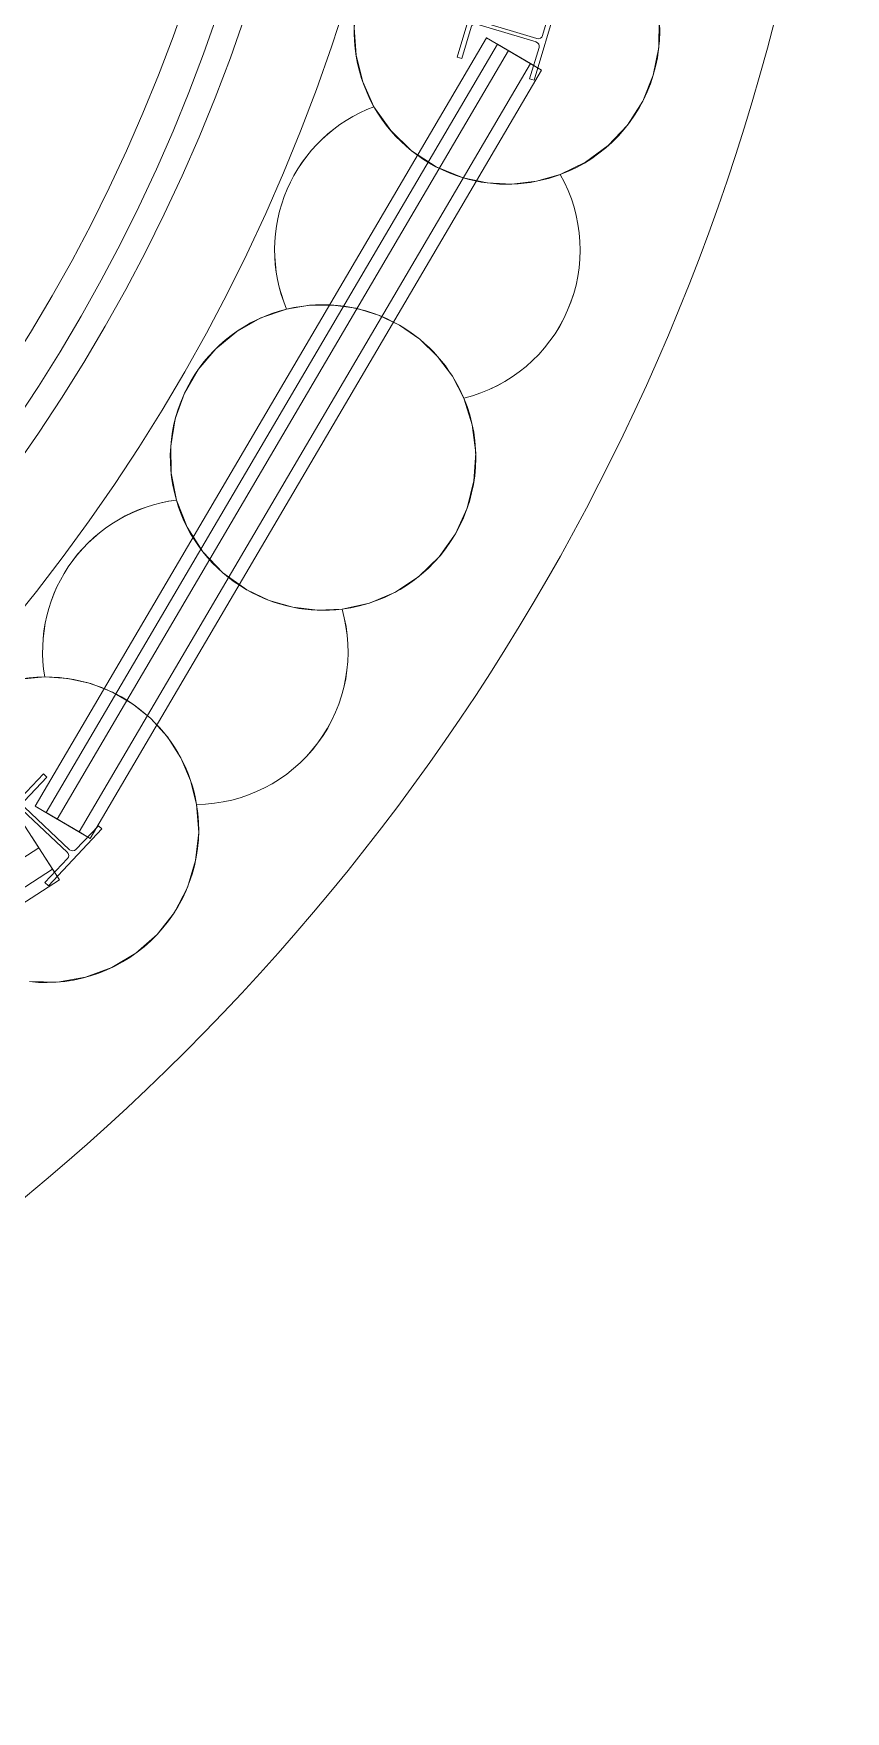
# Model space of a CAD drawing. Header units: metres. Extents: x 1753726 to 1755216, y 5920592 to 5921703.
# Drawn here: x 1753859.703 to 1753861.297, y 5920850.473 to 5920853.768 of the extents above; entities that cross this region are included whole.
import ezdxf

# ---------------------------------------------------------------- set-up
doc = ezdxf.new("R2010")
doc.units = ezdxf.units.M
for name, color, linetype, lineweight in [('A-FLOR-____-OTLN', 9, 'Continuous', 9), ('A-WALL-____-OTLN', 2, 'Continuous', 9), ('S-BEAM-____-OTLN', 7, 'Continuous', 9), ('S-FNDN-____-OTLN', 7, 'Continuous', 9)]:
    doc.layers.add(name, color=color, linetype=linetype, lineweight=lineweight)

# ---------------------------------------------------------------- blocks, each defined once
blk = doc.blocks.new('Arup_Beam_Steel I Section_UC_AU1 - 150UC30-4478003-X-ARUP-GL-HERNE_BAY_ALIGNMENT')
at = {"layer": 'S-BEAM-____-OTLN'}
for p, q in [((1753860.5784, 5920853.8679), (1753860.5346, 5920853.7213)), ((1753860.5346, 5920853.7213), (1753860.5784, 5920853.8679)), ((1753860.569, 5920853.8036), (1753860.5874, 5920853.8652)), ((1753860.5874, 5920853.8652), (1753860.569, 5920853.8036)), ((1753860.5874, 5920853.8652), (1753860.5784, 5920853.8679)), ((1753860.5784, 5920853.8679), (1753860.5874, 5920853.8652)), ((1753860.6859, 5920853.676), (1753860.7298, 5920853.8226)), ((1753860.7298, 5920853.8226), (1753860.6859, 5920853.676)), ((1753860.7208, 5920853.8253), (1753860.7024, 5920853.7637)), ((1753860.7024, 5920853.7637), (1753860.7208, 5920853.8253)), ((1753860.7298, 5920853.8226), (1753860.7208, 5920853.8253)), ((1753860.7208, 5920853.8253), (1753860.7298, 5920853.8226)), ((1753860.6913, 5920853.7577), (1753860.575, 5920853.7925)), ((1753860.575, 5920853.7925), (1753860.6913, 5920853.7577)), ((1753860.5436, 5920853.7186), (1753860.562, 5920853.7802)), ((1753860.562, 5920853.7802), (1753860.5436, 5920853.7186)), ((1753860.5731, 5920853.7862), (1753860.6894, 5920853.7514)), ((1753860.6894, 5920853.7514), (1753860.5731, 5920853.7862)), ((1753860.6954, 5920853.7403), (1753860.6769, 5920853.6787)), ((1753860.6769, 5920853.6787), (1753860.6954, 5920853.7403)), ((1753860.5346, 5920853.7213), (1753860.5436, 5920853.7186)), ((1753860.5436, 5920853.7186), (1753860.5346, 5920853.7213)), ((1753860.6769, 5920853.6787), (1753860.6859, 5920853.676)), ((1753860.6859, 5920853.676), (1753860.6769, 5920853.6787))]:
    blk.add_line(p, q, dxfattribs=at)
for centre, major_axis, start_param, end_param in [((1753860.5775, 5920853.801), (-0.00716, 0.00529), 0.345953, 1.916749), ((1753860.5775, 5920853.801), (-0.00716, 0.00529), 0.345953, 1.916749), ((1753860.5705, 5920853.7777), (-0.00764, 0.00456), 4.959644, 6.53044), ((1753860.5705, 5920853.7777), (-0.00764, 0.00456), 4.959644, 6.53044), ((1753860.6938, 5920853.7662), (0.00887, 0.00077), 4.335121, 5.905917), ((1753860.6938, 5920853.7662), (0.00887, 0.00077), 4.335121, 5.905917), ((1753860.6868, 5920853.7428), (0.00456, 0.00764), 4.959644, 6.53044), ((1753860.6868, 5920853.7428), (0.00456, 0.00764), 4.959644, 6.53044)]:
    blk.add_ellipse(centre, major_axis=major_axis, ratio=1, start_param=start_param, end_param=end_param, dxfattribs=at)
blk = doc.blocks.new('Arup_Beam_Steel I Section_UC_AU1 - 150UC30-4478004-X-ARUP-GL-HERNE_BAY_ALIGNMENT')
at = {"layer": 'S-BEAM-____-OTLN'}
for p, q in [((1753859.722, 5920852.314), (1753859.6171, 5920852.2027)), ((1753859.6171, 5920852.2027), (1753859.722, 5920852.314)), ((1753859.6848, 5920852.2608), (1753859.7289, 5920852.3076)), ((1753859.7289, 5920852.3076), (1753859.6848, 5920852.2608)), ((1753859.7289, 5920852.3076), (1753859.722, 5920852.314)), ((1753859.722, 5920852.314), (1753859.7289, 5920852.3076)), ((1753859.6239, 5920852.1963), (1753859.668, 5920852.243)), ((1753859.668, 5920852.243), (1753859.6239, 5920852.1963)), ((1753859.6806, 5920852.2434), (1753859.7689, 5920852.1601)), ((1753859.7689, 5920852.1601), (1753859.6806, 5920852.2434)), ((1753859.7734, 5920852.1649), (1753859.6851, 5920852.2482)), ((1753859.6851, 5920852.2482), (1753859.7734, 5920852.1649)), ((1753859.8301, 5920852.212), (1753859.786, 5920852.1653)), ((1753859.786, 5920852.1653), (1753859.8301, 5920852.212)), ((1753859.837, 5920852.2056), (1753859.8301, 5920852.212)), ((1753859.8301, 5920852.212), (1753859.837, 5920852.2056)), ((1753859.6171, 5920852.2027), (1753859.6239, 5920852.1963)), ((1753859.6239, 5920852.1963), (1753859.6171, 5920852.2027)), ((1753859.732, 5920852.0943), (1753859.837, 5920852.2056)), ((1753859.837, 5920852.2056), (1753859.732, 5920852.0943)), ((1753859.7693, 5920852.1475), (1753859.7251, 5920852.1007)), ((1753859.7251, 5920852.1007), (1753859.7693, 5920852.1475)), ((1753859.7251, 5920852.1007), (1753859.732, 5920852.0943)), ((1753859.732, 5920852.0943), (1753859.7251, 5920852.1007))]:
    blk.add_line(p, q, dxfattribs=at)
for centre, major_axis, start_param, end_param in [((1753859.6745, 5920852.2369), (0.0068, 0.00574), 0.113242, 1.684039), ((1753859.6745, 5920852.2369), (0.0068, 0.00574), 0.113242, 1.684039), ((1753859.6912, 5920852.2547), (0.00554, 0.00696), 1.486643, 3.057439), ((1753859.6912, 5920852.2547), (0.00554, 0.00696), 1.486643, 3.057439), ((1753859.7628, 5920852.1536), (0.00554, 0.00696), 4.628236, 6.199032), ((1753859.7628, 5920852.1536), (0.00554, 0.00696), 4.628236, 6.199032), ((1753859.7795, 5920852.1714), (0.0075, 0.00479), 3.387961, 4.958757), ((1753859.7795, 5920852.1714), (0.0075, 0.00479), 3.387961, 4.958757)]:
    blk.add_ellipse(centre, major_axis=major_axis, ratio=1, start_param=start_param, end_param=end_param, dxfattribs=at)
blk = doc.blocks.new('308492-ARUP-STTW-MOD-0300_rvt-1-X-ARUP-GL-HERNE_BAY_ALIGNMENT')
at = {"layer": 'A-WALL-____-OTLN'}
for p, q in [((1753860.5922, 5920853.7594), (1753859.706, 5920852.2504)), ((1753859.706, 5920852.2504), (1753860.5922, 5920853.7594)), ((1753860.5922, 5920853.7594), (1753859.706, 5920852.2504)), ((1753859.706, 5920852.2504), (1753860.5922, 5920853.7594)), ((1753860.5922, 5920853.7594), (1753860.7, 5920853.6961)), ((1753860.5922, 5920853.7594), (1753860.6138, 5920853.7468)), ((1753860.5922, 5920853.7594), (1753860.6353, 5920853.7341)), ((1753860.6353, 5920853.7341), (1753860.5922, 5920853.7594)), ((1753860.6138, 5920853.7468), (1753859.7276, 5920852.2377)), ((1753860.6353, 5920853.7341), (1753859.7491, 5920852.2251)), ((1753859.7491, 5920852.2251), (1753860.6353, 5920853.7341)), ((1753860.6784, 5920853.7088), (1753860.6138, 5920853.7468)), ((1753859.7923, 5920852.1997), (1753860.6784, 5920853.7088)), ((1753859.8138, 5920852.1871), (1753860.7, 5920853.6961)), ((1753860.7, 5920853.6961), (1753859.8138, 5920852.1871)), ((1753860.6784, 5920853.7088), (1753860.7, 5920853.6961)), ((1753859.8138, 5920852.1871), (1753859.706, 5920852.2504)), ((1753859.7276, 5920852.2377), (1753859.706, 5920852.2504)), ((1753859.7491, 5920852.2251), (1753859.706, 5920852.2504)), ((1753859.7491, 5920852.2251), (1753859.706, 5920852.2504)), ((1753859.6857, 5920852.2109), (1753859.7536, 5920852.1059)), ((1753859.6857, 5920852.2109), (1753859.7128, 5920852.1689)), ((1753859.7128, 5920852.1689), (1753859.6857, 5920852.2109)), ((1753859.7923, 5920852.1997), (1753859.7276, 5920852.2377)), ((1753859.74, 5920852.1269), (1753859.6993, 5920852.1899)), ((1753859.8138, 5920852.1871), (1753859.7923, 5920852.1997)), ((1753859.7128, 5920852.1689), (1753858.2437, 5920851.2181)), ((1753858.2437, 5920851.2181), (1753859.7128, 5920852.1689)), ((1753858.2708, 5920851.1761), (1753859.74, 5920852.1269)), ((1753859.74, 5920852.1269), (1753859.7536, 5920852.1059)), ((1753858.2844, 5920851.1551), (1753859.7536, 5920852.1059)), ((1753859.7536, 5920852.1059), (1753858.2844, 5920851.1551))]:
    blk.add_line(p, q, dxfattribs=at)
at = {"layer": 'S-BEAM-____-OTLN'}
for radius in [3.605, 3.605, 3.305, 3.305]:
    blk.add_arc((1753856.8721, 5920854.8976), radius, 180, 0, dxfattribs=at)
at = {"layer": 'S-FNDN-____-OTLN', "flags": 128}
for points in [[(1753860.3711, 5920853.6241), (1753860.349, 5920853.673), (1753860.3359, 5920853.7251), (1753860.3323, 5920853.7786), (1753860.3382, 5920853.8319), (1753860.3536, 5920853.8834), (1753860.378, 5920853.9312), (1753860.4104, 5920853.974), (1753860.45, 5920854.0103), (1753860.4954, 5920854.0389)], [(1753860.4954, 5920854.0389), (1753860.45, 5920854.0103), (1753860.4104, 5920853.974), (1753860.378, 5920853.9312), (1753860.3536, 5920853.8834), (1753860.3382, 5920853.8319), (1753860.3323, 5920853.7786), (1753860.3359, 5920853.7251), (1753860.349, 5920853.673), (1753860.3711, 5920853.6241)], [(1753860.8743, 5920853.9491), (1753860.9027, 5920853.9017), (1753860.9219, 5920853.8498), (1753860.9313, 5920853.7954), (1753860.9305, 5920853.7401), (1753860.9196, 5920853.6859), (1753860.8989, 5920853.6346), (1753860.8692, 5920853.588), (1753860.8314, 5920853.5477), (1753860.7869, 5920853.5149), (1753860.7371, 5920853.4909)], [(1753860.7371, 5920853.4909), (1753860.7869, 5920853.5149), (1753860.8314, 5920853.5477), (1753860.8692, 5920853.588), (1753860.8989, 5920853.6346), (1753860.9196, 5920853.6859), (1753860.9305, 5920853.7401), (1753860.9313, 5920853.7954), (1753860.9219, 5920853.8498), (1753860.9027, 5920853.9017), (1753860.8743, 5920853.9491)], [(1753860.5461, 5920853.4845), (1753860.4931, 5920853.5061), (1753860.4451, 5920853.5374), (1753860.404, 5920853.5772), (1753860.3711, 5920853.6241)], [(1753860.3711, 5920853.6241), (1753860.404, 5920853.5772), (1753860.4451, 5920853.5374), (1753860.4931, 5920853.5061), (1753860.5461, 5920853.4845)], [(1753860.7371, 5920853.4909), (1753860.6904, 5920853.4776), (1753860.6422, 5920853.4721), (1753860.5937, 5920853.4744), (1753860.5461, 5920853.4845)], [(1753860.5461, 5920853.4845), (1753860.5937, 5920853.4744), (1753860.6422, 5920853.4721), (1753860.6904, 5920853.4776), (1753860.7371, 5920853.4909)], [(1753860.1996, 5920853.2265), (1753860.2448, 5920853.234), (1753860.2907, 5920853.2345), (1753860.336, 5920853.2281), (1753860.3799, 5920853.2148), (1753860.4212, 5920853.195)], [(1753860.4212, 5920853.195), (1753860.3799, 5920853.2148), (1753860.336, 5920853.2281), (1753860.2907, 5920853.2345), (1753860.2448, 5920853.234), (1753860.1996, 5920853.2265)], [(1753859.9831, 5920852.8515), (1753859.9728, 5920852.9042), (1753859.9721, 5920852.9579), (1753859.9809, 5920853.0108), (1753859.999, 5920853.0613), (1753860.0259, 5920853.1078), (1753860.0606, 5920853.1488), (1753860.102, 5920853.1829), (1753860.1489, 5920853.2091), (1753860.1996, 5920853.2265)], [(1753860.1996, 5920853.2265), (1753860.1489, 5920853.2091), (1753860.102, 5920853.1829), (1753860.0606, 5920853.1488), (1753860.0259, 5920853.1078), (1753859.999, 5920853.0613), (1753859.9809, 5920853.0108), (1753859.9721, 5920852.9579), (1753859.9728, 5920852.9042), (1753859.9831, 5920852.8515)], [(1753860.4212, 5920853.195), (1753860.4612, 5920853.1673), (1753860.4962, 5920853.1336), (1753860.5252, 5920853.0948), (1753860.5476, 5920853.0517)], [(1753860.5476, 5920853.0517), (1753860.5252, 5920853.0948), (1753860.4962, 5920853.1336), (1753860.4612, 5920853.1673), (1753860.4212, 5920853.195)], [(1753860.5476, 5920853.0517), (1753860.5643, 5920852.999), (1753860.5711, 5920852.9441), (1753860.5676, 5920852.889), (1753860.5541, 5920852.8354), (1753860.531, 5920852.7851), (1753860.4991, 5920852.74), (1753860.4594, 5920852.7015), (1753860.4134, 5920852.671), (1753860.3625, 5920852.6494), (1753860.3085, 5920852.6375)], [(1753860.3085, 5920852.6375), (1753860.3625, 5920852.6494), (1753860.4134, 5920852.671), (1753860.4594, 5920852.7015), (1753860.4991, 5920852.74), (1753860.531, 5920852.7851), (1753860.5541, 5920852.8354), (1753860.5676, 5920852.889), (1753860.5711, 5920852.9441), (1753860.5643, 5920852.999), (1753860.5476, 5920853.0517)], [(1753860.1212, 5920852.6753), (1753860.0746, 5920852.7086), (1753860.0351, 5920852.7501), (1753860.0043, 5920852.7983), (1753859.9831, 5920852.8515)], [(1753859.9831, 5920852.8515), (1753860.0043, 5920852.7983), (1753860.0351, 5920852.7501), (1753860.0746, 5920852.7086), (1753860.1212, 5920852.6753)], [(1753860.3085, 5920852.6375), (1753860.26, 5920852.6354), (1753860.2118, 5920852.6411), (1753860.1651, 5920852.6545), (1753860.1212, 5920852.6753)], [(1753860.1212, 5920852.6753), (1753860.1651, 5920852.6545), (1753860.2118, 5920852.6411), (1753860.26, 5920852.6354), (1753860.3085, 5920852.6375)], [(1753859.4274, 5920852.1892), (1753859.4295, 5920852.2428), (1753859.4412, 5920852.2952), (1753859.462, 5920852.3447), (1753859.4913, 5920852.3897), (1753859.5281, 5920852.4287), (1753859.5713, 5920852.4606), (1753859.6195, 5920852.4842), (1753859.6711, 5920852.4989), (1753859.7246, 5920852.5041)], [(1753859.7246, 5920852.5041), (1753859.6711, 5920852.4989), (1753859.6195, 5920852.4842), (1753859.5713, 5920852.4606), (1753859.5281, 5920852.4287), (1753859.4913, 5920852.3897), (1753859.462, 5920852.3447), (1753859.4412, 5920852.2952), (1753859.4295, 5920852.2428), (1753859.4274, 5920852.1892)], [(1753859.7246, 5920852.5041), (1753859.7703, 5920852.501), (1753859.815, 5920852.491), (1753859.8576, 5920852.4742), (1753859.8972, 5920852.4512), (1753859.9329, 5920852.4224)], [(1753859.9329, 5920852.4224), (1753859.8972, 5920852.4512), (1753859.8576, 5920852.4742), (1753859.815, 5920852.491), (1753859.7703, 5920852.501), (1753859.7246, 5920852.5041)], [(1753859.9329, 5920852.4224), (1753859.9654, 5920852.3863), (1753859.9917, 5920852.3454), (1753860.011, 5920852.3009), (1753860.0229, 5920852.2538)], [(1753860.0229, 5920852.2538), (1753860.011, 5920852.3009), (1753859.9917, 5920852.3454), (1753859.9654, 5920852.3863), (1753859.9329, 5920852.4224)], [(1753860.0229, 5920852.2538), (1753860.027, 5920852.1987), (1753860.0209, 5920852.1437), (1753860.0048, 5920852.0909), (1753859.9793, 5920852.0418), (1753859.9452, 5920851.9983), (1753859.9037, 5920851.9617), (1753859.8563, 5920851.9334), (1753859.8044, 5920851.9143), (1753859.7499, 5920851.905), (1753859.6946, 5920851.9059)], [(1753859.6946, 5920851.9059), (1753859.7499, 5920851.905), (1753859.8044, 5920851.9143), (1753859.8563, 5920851.9334), (1753859.9037, 5920851.9617), (1753859.9452, 5920851.9983), (1753859.9793, 5920852.0418), (1753860.0048, 5920852.0909), (1753860.0209, 5920852.1437), (1753860.027, 5920852.1987), (1753860.0229, 5920852.2538)]]:
    blk.add_lwpolyline(points, dxfattribs=at)
at = {"layer": 'S-FNDN-____-OTLN'}
for centre, radius, start, end in [((1753856.8721, 5920854.8976), 4.425, 180, 0), ((1753856.8721, 5920854.8976), 4.425, 180, 0), ((1753856.8721, 5920854.8976), 3.425, 180, 0), ((1753856.8721, 5920854.8976), 3.425, 180, 0), ((1753860.4761, 5920853.343), 0.3, 110.4716, 202.8618), ((1753860.4761, 5920853.343), 0.3, 110.4716, 202.8618), ((1753860.4761, 5920853.343), 0.3, 283.8049, 29.5284), ((1753860.2712, 5920852.9351), 0.3, 60, 103.8049), ((1753860.2712, 5920852.9351), 0.3, 60, 103.8049), ((1753860.2712, 5920852.9351), 0.3, 103.8049, 196.1951), ((1753860.2712, 5920852.9351), 0.3, 22.8618, 60), ((1753860.2712, 5920852.9351), 0.3, 22.8618, 60), ((1753860.0204, 5920852.5538), 0.3, 97.1382, 189.5284), ((1753860.0204, 5920852.5538), 0.3, 97.1382, 189.5284), ((1753860.2712, 5920852.9351), 0.3, 196.1951, 240), ((1753859.727, 5920852.2041), 0.3, 90.4716, 182.8618), ((1753859.727, 5920852.2041), 0.3, 46.6667, 90.4716), ((1753859.727, 5920852.2041), 0.3, 9.5284, 46.6667)]:
    blk.add_arc(centre, radius, start, end, dxfattribs=at)
for centre, major_axis, start_param, end_param in [((1753860.6322, 5920853.7719), (0.2066, 0.2175), 1.233189, 2.845703), ((1753860.6322, 5920853.7719), (0.2425, 0.1766), 1.414923, 3.027436), ((1753860.6322, 5920853.7719), (-0.1786, 0.2411), 2.861276, 4.7065), ((1753860.6322, 5920853.7719), (-0.2006, 0.2231), 2.766666, 4.61189), ((1753860.4761, 5920853.343), (0.2898, 0.0775), 1.66687, 3.279383), ((1753860.4761, 5920853.343), (0.2898, 0.0775), 1.66687, 3.279383), ((1753860.6322, 5920853.7719), (0.1974, 0.2259), 2.804132, 3.568672), ((1753860.6322, 5920853.7719), (0, 0.3), 2.086165, 2.850704), ((1753860.6322, 5920853.7719), (-0.0734, 0.2909), 2.603449, 3.251634), ((1753860.6322, 5920853.7719), (0.0159, 0.2996), 2.90388, 3.552065), ((1753860.4761, 5920853.343), (-0.1284, 0.2711), 2.940313, 4.785536), ((1753860.4761, 5920853.343), (-0.28, 0.1076), 2.178576, 4.0238), ((1753860.4761, 5920853.343), (-0.1284, 0.2711), 2.940313, 4.785536), ((1753860.2712, 5920852.9351), (0.2582, 0.1527), 1.277709, 2.890222), ((1753860.2712, 5920852.9351), (-0.2944, 0.0576), 1.888574, 3.733798), ((1753860.2712, 5920852.9351), (-0.0187, 0.2994), 3.203885, 5.049109), ((1753860.0204, 5920852.5538), (0.228, 0.195), 0.987708, 2.600221), ((1753860.0204, 5920852.5538), (0.228, 0.195), 0.987708, 2.600221), ((1753860.2712, 5920852.9351), (-0.1064, 0.2805), 1.490731, 2.25527), ((1753860.2712, 5920852.9351), (-0.15, 0.2598), 2.094395, 2.74258), ((1753860.2712, 5920852.9351), (-0.0187, 0.2994), 2.555701, 3.203885), ((1753860.0204, 5920852.5538), (-0.1527, 0.2582), 2.615795, 4.461019), ((1753860.0204, 5920852.5538), (0.2917, 0.0701), 4.48468, 6.329904), ((1753860.0204, 5920852.5538), (-0.2906, 0.0746), 1.830397, 3.675621), ((1753860.0204, 5920852.5538), (0.2917, 0.0701), 4.48468, 6.329904), ((1753859.727, 5920852.2041), (-0.2923, 0.0677), 4.183788, 4.948328), ((1753859.727, 5920852.2041), (0.2944, 0.0579), 1.384658, 2.997172), ((1753859.727, 5920852.2041), (-0.1188, 0.2755), 4.471448, 5.119632), ((1753859.727, 5920852.2041), (0.228, 0.195), 3.89659, 5.741814), ((1753859.727, 5920852.2041), (-0.0643, 0.293), 2.81732, 4.662544)]:
    blk.add_ellipse(centre, major_axis=major_axis, ratio=1, start_param=start_param, end_param=end_param, dxfattribs=at)
at = {"layer": 'S-BEAM-____-OTLN'}
for name in ['Arup_Beam_Steel I Section_UC_AU1 - 150UC30-4478003-X-ARUP-GL-HERNE_BAY_ALIGNMENT', 'Arup_Beam_Steel I Section_UC_AU1 - 150UC30-4478004-X-ARUP-GL-HERNE_BAY_ALIGNMENT']:
    blk.add_blockref(name, (0, 0), dxfattribs=at)
blk = doc.blocks.new('Bell Out - Insitu2 - Bell Out - Insitu-5032767-X-ARUP-GL-HERNE_BAY_ALIGNMENT')
at = {"layer": 'A-WALL-____-OTLN'}
blk.add_arc((-577.7948, -261.6306), 2.85, 180, 0, dxfattribs=at)
blk.add_arc((-577.7948, -261.6306), 2.85, 180, 0, dxfattribs=at)
blk = doc.blocks.new('308492-ARUP-STPW-MOD-1900_rvt-1-X-ARUP-GL-HERNE_BAY_ALIGNMENT')
at = {"layer": 'A-FLOR-____-OTLN'}
blk.add_arc((1753856.89, 5920854.88), 3.35, 180, 0, dxfattribs=at)
blk.add_arc((1753856.89, 5920854.88), 3.35, 180, 0, dxfattribs=at)
at = {"layer": 'A-WALL-____-OTLN'}
blk.add_blockref('Bell Out - Insitu2 - Bell Out - Insitu-5032767-X-ARUP-GL-HERNE_BAY_ALIGNMENT', (1754434.6848, 5921116.5106), dxfattribs=at)

msp = doc.modelspace()

# ---------------------------------------------------------------- block references
for name in ['308492-ARUP-STPW-MOD-1900_rvt-1-X-ARUP-GL-HERNE_BAY_ALIGNMENT', '308492-ARUP-STTW-MOD-0300_rvt-1-X-ARUP-GL-HERNE_BAY_ALIGNMENT']:
    msp.add_blockref(name, (0, 0))

doc.saveas('drawing.dxf')
